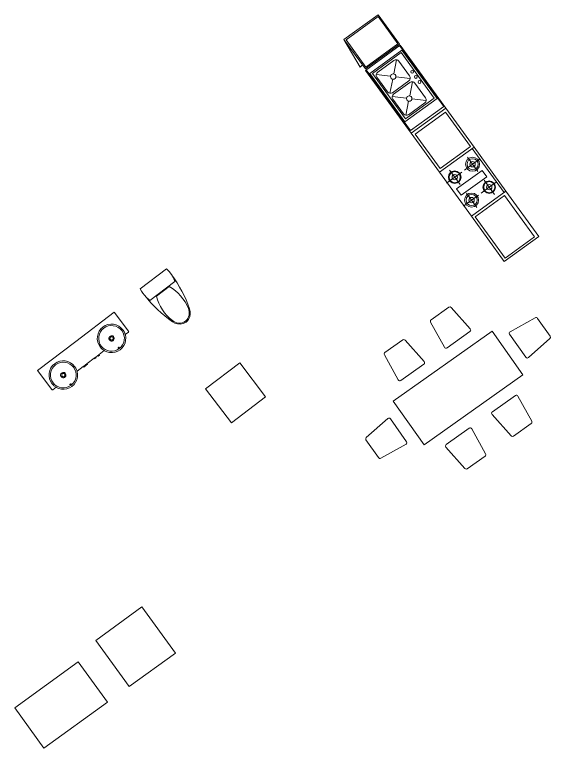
# Model space of a CAD drawing. Header units: inches. Extents: x 15 to 22798, y 21 to 21519.
# Drawn here: x 1027.12 to 1034.67, y 3030.34 to 3040.63 of the extents above; entities that cross this region are included whole.
import ezdxf

# ---------------------------------------------------------------- set-up
doc = ezdxf.new("R2010")
doc.units = ezdxf.units.IN
doc.header["$MEASUREMENT"] = 0
doc.layers.add('ARREDAMENTO', color=8, linetype='Continuous', lineweight=13)

# ---------------------------------------------------------------- blocks, each defined once
blk = doc.blocks.new('WCLOS-04')
at = {"linetype": 'Continuous'}
for p, q in [((0, 9.81), (0, -9.81)), ((9, 9.31), (9, -9.31)), ((9.41, -4.78), (9.41, 4.78))]:
    blk.add_line(p, q, dxfattribs=at)
blk.add_lwpolyline([(9, 9.31), (6.74, 9.82), (4.54, 10.06), (2.23, 10.06), (0, 9.81)])
for centre, radius, start, end in [((3.13, -70.97), 81.02, 72.7523, 88.7776), ((19.71, -19.92), 26.76, 75.2214, 112.6263), ((24.69, -1.03), 7.23, 43.1457, 75.2214), ((25, -0.54), 7.27, 20.4524, 72.7523), ((25.79, 0), 5.72, 316.8543, 43.1457), ((26.45, 0), 5.72, 339.5476, 20.4524), ((24.69, 1.03), 7.23, 284.7786, 316.8543), ((25, 0.54), 7.27, 287.2477, 339.5476), ((3.13, 70.97), 81.02, 271.2224, 287.2477), ((19.71, 19.92), 26.76, 247.3737, 284.7786)]:
    blk.add_arc(centre, radius, start, end)
for start, end in [(260.5377, 277.7399), (277.7399, 285.822)]:
    blk.add_arc((3.39, 10.5), 20.59, start, end, dxfattribs=at)
blk = doc.blocks.new('tavolo')
for points in [[(34.371, 38.846, -0.382162), (34.404, 38.845), (34.695, 38.567, -0.447008), (34.694, 38.53), (34.392, 38.277, -0.447008), (34.355, 38.282), (34.132, 38.617, -0.382162), (34.137, 38.65)], [(35.625, 38.791, 0.382162), (35.592, 38.796), (35.256, 38.573, 0.447008), (35.251, 38.536), (35.504, 38.234, 0.447008), (35.541, 38.233), (35.82, 38.524, 0.382162), (35.821, 38.557)], [(33.763, 38.337, -0.382162), (33.796, 38.336), (34.087, 38.057, -0.447008), (34.086, 38.02), (33.783, 37.767, -0.447008), (33.747, 37.772), (33.524, 38.108, -0.382162), (33.529, 38.141)], [(35.655, 37.313, 0.382162), (35.66, 37.346), (35.437, 37.682, 0.447008), (35.4, 37.687), (35.098, 37.434, 0.447008), (35.097, 37.397), (35.388, 37.118, 0.382162), (35.421, 37.117)], [(33.363, 36.897, -0.382162), (33.364, 36.93), (33.642, 37.221, -0.447008), (33.68, 37.22), (33.933, 36.918, -0.447008), (33.928, 36.881), (33.592, 36.658, -0.382162), (33.559, 36.663)], [(35.047, 36.804, 0.382162), (35.052, 36.837), (34.829, 37.172, 0.447008), (34.792, 37.177), (34.49, 36.924, 0.447008), (34.489, 36.887), (34.78, 36.609, 0.382162), (34.813, 36.608)]]:
    blk.add_lwpolyline(points, format="xyb", close=True)
blk.add_lwpolyline([(33.7, 37.469), (34.181, 36.894), (35.484, 37.985), (35.003, 38.56)], close=True)
blk = doc.blocks.new('cucina')
at = {"ltscale": 0.02}
for p, q in [((32.311, 34.659), (32.311, 35.259)), ((32.311, 35.259), (33.098, 35.259)), ((33.098, 35.259), (33.098, 34.659)), ((33.098, 34.659), (33.098, 35.259)), ((33.098, 35.259), (33.86, 35.259)), ((33.86, 35.227), (33.098, 35.227)), ((33.279, 35.101), (33.279, 35.22)), ((33.677, 35.101), (33.677, 35.22)), ((33.86, 35.259), (33.86, 34.659)), ((33.86, 34.659), (33.86, 35.259)), ((33.86, 35.259), (34.535, 35.259)), ((34.535, 35.259), (35.625, 35.259)), ((34.535, 35.259), (34.535, 34.659)), ((34.535, 34.659), (34.535, 35.259)), ((34.535, 35.259), (34.535, 34.659)), ((34.535, 35.259), (34.535, 34.659)), ((34.716, 35.24), (35.555, 35.24)), ((34.716, 34.682), (34.716, 35.24)), ((35.555, 35.24), (35.555, 34.682)), ((35.625, 35.259), (35.625, 34.659)), ((33.279, 35.101), (33.15, 35.101)), ((33.279, 35.101), (33.402, 35.101)), ((33.279, 35.101), (33.279, 34.959)), ((33.677, 35.101), (33.548, 35.101)), ((33.677, 35.101), (33.677, 34.959)), ((33.677, 35.101), (33.799, 35.101)), ((34.919, 34.951), (34.782, 35.099)), ((34.818, 35.113), (35.072, 35.113)), ((35.108, 35.099), (34.971, 34.951)), ((35.3, 34.951), (35.163, 35.099)), ((35.199, 35.113), (35.453, 35.113)), ((35.489, 35.099), (35.352, 34.951)), ((34.767, 34.783), (34.767, 35.063)), ((35.123, 35.063), (35.123, 34.783)), ((35.148, 34.783), (35.148, 35.063)), ((35.504, 35.063), (35.504, 34.783)), ((33.278, 34.794), (33.278, 34.913)), ((33.677, 34.792), (33.677, 34.912)), ((34.919, 34.895), (34.782, 34.747)), ((35.108, 34.747), (34.971, 34.895)), ((35.3, 34.895), (35.163, 34.747)), ((35.489, 34.747), (35.352, 34.895)), ((33.278, 34.794), (33.149, 34.794)), ((33.278, 34.794), (33.4, 34.794)), ((33.278, 34.794), (33.278, 34.652)), ((33.677, 34.792), (33.548, 34.792)), ((33.677, 34.792), (33.799, 34.792)), ((33.677, 34.792), (33.677, 34.65)), ((35.555, 34.682), (34.716, 34.682)), ((35.072, 34.732), (34.818, 34.732)), ((35.453, 34.732), (35.199, 34.732)), ((33.098, 34.659), (32.311, 34.659)), ((33.86, 34.659), (33.098, 34.659)), ((34.535, 34.659), (33.86, 34.659)), ((35.625, 34.659), (34.535, 34.659)), ((35.705, 34.624), (36.153, 34.67)), ((35.705, 34.624), (35.714, 34.67))]:
    blk.add_line(p, q, dxfattribs=at)
for points in [[(33.058, 35.207), (33.058, 34.696), (32.342, 34.696), (32.342, 35.207)], [(34.49, 35.222), (34.49, 34.696), (33.897, 34.696), (33.897, 35.222)], [(35.531, 34.715), (34.744, 34.715), (34.744, 35.211), (35.531, 35.211)], [(35.642, 35.261), (35.642, 34.67), (36.153, 34.67), (36.153, 35.261)], [(36.131, 35.246), (36.131, 34.691), (35.66, 34.691), (35.66, 35.246)], [(33.528, 35.159), (33.528, 34.716), (33.418, 34.716), (33.418, 35.159)]]:
    blk.add_lwpolyline(points, close=True, dxfattribs=at)
blk.add_lwpolyline([(35.625, 34.672), (34.571, 34.672), (34.571, 35.25), (35.625, 35.25)], dxfattribs=at)
for centre, radius in [((33.28, 35.101), 0.088), ((33.677, 35.101), 0.099), ((35.047, 35.177), 0.0201), ((35.135, 35.177), 0.0201), ((35.224, 35.177), 0.0201), ((33.279, 35.101), 0.0778), ((33.279, 35.101), 0.0378), ((33.677, 35.101), 0.0778), ((33.677, 35.101), 0.0378), ((33.278, 34.794), 0.099), ((33.677, 34.792), 0.0881), ((34.945, 34.923), 0.0381), ((35.326, 34.923), 0.0381), ((33.278, 34.794), 0.0778), ((33.278, 34.794), 0.0378), ((33.677, 34.792), 0.0778), ((33.677, 34.792), 0.0378)]:
    blk.add_circle(centre, radius, dxfattribs=at)
for centre, start, end in [((34.818, 35.063), 90, 180), ((35.072, 35.063), 0, 90), ((35.199, 35.063), 90, 180), ((35.453, 35.063), 0, 90), ((34.818, 34.783), 180, 270), ((35.072, 34.783), 270, 0), ((35.199, 34.783), 180, 270), ((35.453, 34.783), 270, 0)]:
    blk.add_arc(centre, 0.0508, start, end, dxfattribs=at)
blk = doc.blocks.new('laavabo')
for p, q in [((35.959, 42.814), (35.935, 42.784)), ((35.99, 42.839), (35.959, 42.814)), ((36.001, 42.822), (35.974, 42.8)), ((36.024, 42.857), (35.99, 42.839)), ((36.032, 42.839), (36.001, 42.822)), ((36.062, 42.869), (36.024, 42.857)), ((36.066, 42.849), (36.032, 42.839)), ((36.101, 42.873), (36.062, 42.869)), ((36.101, 42.853), (36.066, 42.849)), ((36.14, 42.869), (36.101, 42.873)), ((36.136, 42.849), (36.101, 42.853)), ((36.17, 42.839), (36.136, 42.849)), ((36.177, 42.857), (36.14, 42.869)), ((36.201, 42.822), (36.17, 42.839)), ((36.212, 42.839), (36.177, 42.857)), ((36.228, 42.8), (36.201, 42.822)), ((36.242, 42.814), (36.212, 42.839)), ((36.267, 42.784), (36.242, 42.814)), ((36.785, 42.784), (36.809, 42.814)), ((36.809, 42.814), (36.84, 42.839)), ((36.824, 42.8), (36.851, 42.822)), ((36.84, 42.839), (36.874, 42.857)), ((36.851, 42.822), (36.882, 42.839)), ((36.874, 42.857), (36.912, 42.869)), ((36.882, 42.839), (36.916, 42.849)), ((36.912, 42.869), (36.951, 42.873)), ((36.916, 42.849), (36.951, 42.853)), ((36.951, 42.873), (36.99, 42.869)), ((36.951, 42.853), (36.986, 42.849)), ((36.986, 42.849), (37.02, 42.839)), ((36.99, 42.869), (37.027, 42.857)), ((37.02, 42.839), (37.051, 42.822)), ((37.027, 42.857), (37.062, 42.839)), ((37.051, 42.822), (37.078, 42.8)), ((37.062, 42.839), (37.092, 42.814)), ((37.092, 42.814), (37.117, 42.784)), ((35.905, 42.712), (35.901, 42.673)), ((35.916, 42.749), (35.905, 42.712)), ((35.935, 42.784), (35.916, 42.749)), ((35.924, 42.708), (35.921, 42.673)), ((35.935, 42.741), (35.924, 42.708)), ((35.951, 42.773), (35.935, 42.741)), ((35.974, 42.8), (35.951, 42.773)), ((36.074, 42.699), (36.067, 42.69)), ((36.084, 42.706), (36.074, 42.699)), ((36.095, 42.71), (36.084, 42.706)), ((36.107, 42.71), (36.095, 42.71)), ((36.118, 42.706), (36.107, 42.71)), ((36.127, 42.699), (36.118, 42.706)), ((36.134, 42.69), (36.127, 42.699)), ((36.251, 42.773), (36.228, 42.8)), ((36.267, 42.741), (36.251, 42.773)), ((36.286, 42.749), (36.267, 42.784)), ((36.277, 42.708), (36.267, 42.741)), ((36.281, 42.673), (36.277, 42.708)), ((36.297, 42.712), (36.286, 42.749)), ((36.301, 42.673), (36.297, 42.712)), ((36.751, 42.673), (36.755, 42.712)), ((36.755, 42.712), (36.766, 42.749)), ((36.766, 42.749), (36.785, 42.784)), ((36.771, 42.673), (36.774, 42.708)), ((36.774, 42.708), (36.785, 42.741)), ((36.785, 42.741), (36.801, 42.773)), ((36.801, 42.773), (36.824, 42.8)), ((36.917, 42.69), (36.924, 42.699)), ((36.924, 42.699), (36.934, 42.706)), ((36.934, 42.706), (36.945, 42.71)), ((36.945, 42.71), (36.957, 42.71)), ((36.957, 42.71), (36.968, 42.706)), ((36.968, 42.706), (36.977, 42.699)), ((36.977, 42.699), (36.984, 42.69)), ((37.078, 42.8), (37.101, 42.773)), ((37.101, 42.773), (37.117, 42.741)), ((37.117, 42.784), (37.136, 42.749)), ((37.117, 42.741), (37.127, 42.708)), ((37.127, 42.708), (37.131, 42.673)), ((37.136, 42.749), (37.147, 42.712)), ((37.147, 42.712), (37.151, 42.673)), ((35.901, 42.673), (35.904, 42.643)), ((35.905, 42.634), (35.904, 42.643)), ((35.916, 42.598), (35.905, 42.634)), ((35.921, 42.673), (35.924, 42.637)), ((35.924, 42.637), (35.935, 42.604)), ((35.935, 42.604), (35.951, 42.573)), ((36.067, 42.69), (36.064, 42.678)), ((36.064, 42.678), (36.064, 42.667)), ((36.064, 42.667), (36.067, 42.656)), ((36.067, 42.656), (36.074, 42.646)), ((36.074, 42.646), (36.084, 42.639)), ((36.08, 42.683), (36.078, 42.676)), ((36.078, 42.676), (36.078, 42.669)), ((36.078, 42.669), (36.08, 42.662)), ((36.085, 42.689), (36.08, 42.683)), ((36.08, 42.662), (36.085, 42.656)), ((36.084, 42.639), (36.095, 42.636)), ((36.09, 42.693), (36.085, 42.689)), ((36.085, 42.656), (36.09, 42.652)), ((36.097, 42.695), (36.09, 42.693)), ((36.09, 42.652), (36.097, 42.65)), ((36.095, 42.636), (36.107, 42.636)), ((36.104, 42.695), (36.097, 42.695)), ((36.097, 42.65), (36.104, 42.65)), ((36.111, 42.693), (36.104, 42.695)), ((36.104, 42.65), (36.111, 42.652)), ((36.107, 42.636), (36.118, 42.639)), ((36.117, 42.689), (36.111, 42.693)), ((36.111, 42.652), (36.117, 42.656)), ((36.121, 42.683), (36.117, 42.689)), ((36.117, 42.656), (36.121, 42.662)), ((36.118, 42.639), (36.127, 42.646)), ((36.124, 42.676), (36.121, 42.683)), ((36.121, 42.662), (36.124, 42.669)), ((36.124, 42.669), (36.124, 42.676)), ((36.127, 42.646), (36.134, 42.656)), ((36.138, 42.678), (36.134, 42.69)), ((36.134, 42.656), (36.138, 42.667)), ((36.138, 42.667), (36.138, 42.678)), ((36.251, 42.573), (36.267, 42.604)), ((36.267, 42.604), (36.277, 42.637)), ((36.277, 42.637), (36.281, 42.673)), ((36.286, 42.598), (36.297, 42.634)), ((36.298, 42.643), (36.297, 42.634)), ((36.298, 42.643), (36.301, 42.673)), ((36.298, 42.643), (36.298, 42.643)), ((36.427, 42.598), (36.397, 42.598)), ((36.465, 42.598), (36.435, 42.598)), ((36.617, 42.598), (36.587, 42.598)), ((36.648, 42.598), (36.676, 42.598)), ((36.754, 42.643), (36.751, 42.673)), ((36.754, 42.643), (36.754, 42.643)), ((36.754, 42.643), (36.755, 42.634)), ((36.766, 42.598), (36.755, 42.634)), ((36.774, 42.637), (36.771, 42.673)), ((36.785, 42.604), (36.774, 42.637)), ((36.801, 42.573), (36.785, 42.604)), ((36.914, 42.678), (36.917, 42.69)), ((36.914, 42.667), (36.914, 42.678)), ((36.917, 42.656), (36.914, 42.667)), ((36.924, 42.646), (36.917, 42.656)), ((36.934, 42.639), (36.924, 42.646)), ((36.928, 42.676), (36.93, 42.683)), ((36.928, 42.669), (36.928, 42.676)), ((36.93, 42.662), (36.928, 42.669)), ((36.93, 42.683), (36.935, 42.689)), ((36.935, 42.656), (36.93, 42.662)), ((36.945, 42.636), (36.934, 42.639)), ((36.935, 42.689), (36.94, 42.693)), ((36.94, 42.652), (36.935, 42.656)), ((36.94, 42.693), (36.947, 42.695)), ((36.947, 42.65), (36.94, 42.652)), ((36.957, 42.636), (36.945, 42.636)), ((36.947, 42.695), (36.954, 42.695)), ((36.954, 42.65), (36.947, 42.65)), ((36.954, 42.695), (36.961, 42.693)), ((36.961, 42.652), (36.954, 42.65)), ((36.968, 42.639), (36.957, 42.636)), ((36.961, 42.693), (36.967, 42.689)), ((36.967, 42.656), (36.961, 42.652)), ((36.967, 42.689), (36.971, 42.683)), ((36.971, 42.662), (36.967, 42.656)), ((36.977, 42.646), (36.968, 42.639)), ((36.971, 42.683), (36.974, 42.676)), ((36.974, 42.669), (36.971, 42.662)), ((36.974, 42.676), (36.974, 42.669)), ((36.984, 42.656), (36.977, 42.646)), ((36.984, 42.69), (36.988, 42.678)), ((36.988, 42.667), (36.984, 42.656)), ((36.988, 42.678), (36.988, 42.667)), ((37.117, 42.604), (37.101, 42.573)), ((37.127, 42.637), (37.117, 42.604)), ((37.131, 42.673), (37.127, 42.637)), ((37.136, 42.598), (37.147, 42.634)), ((37.147, 42.634), (37.148, 42.643)), ((37.151, 42.673), (37.148, 42.643)), ((35.951, 42.573), (35.974, 42.545)), ((35.974, 42.545), (36.001, 42.523)), ((36.001, 42.523), (36.032, 42.506)), ((36.032, 42.506), (36.066, 42.496)), ((36.066, 42.496), (36.101, 42.493)), ((36.091, 42.509), (36.092, 42.51)), ((36.091, 42.508), (36.091, 42.509)), ((36.091, 42.508), (36.091, 42.506)), ((36.091, 42.506), (36.092, 42.505)), ((36.092, 42.51), (36.094, 42.511)), ((36.092, 42.505), (36.094, 42.504)), ((36.094, 42.511), (36.096, 42.512)), ((36.094, 42.504), (36.096, 42.503)), ((36.096, 42.512), (36.098, 42.512)), ((36.096, 42.503), (36.098, 42.503)), ((36.098, 42.512), (36.101, 42.513)), ((36.098, 42.503), (36.101, 42.503)), ((36.104, 42.512), (36.101, 42.513)), ((36.104, 42.503), (36.101, 42.503)), ((36.101, 42.493), (36.136, 42.496)), ((36.106, 42.512), (36.104, 42.512)), ((36.106, 42.503), (36.104, 42.503)), ((36.108, 42.511), (36.106, 42.512)), ((36.108, 42.504), (36.106, 42.503)), ((36.109, 42.51), (36.108, 42.511)), ((36.109, 42.505), (36.108, 42.504)), ((36.11, 42.509), (36.109, 42.51)), ((36.11, 42.506), (36.109, 42.505)), ((36.111, 42.508), (36.11, 42.509)), ((36.111, 42.508), (36.11, 42.506)), ((36.136, 42.496), (36.17, 42.506)), ((36.17, 42.506), (36.201, 42.523)), ((36.201, 42.523), (36.228, 42.545)), ((36.228, 42.545), (36.251, 42.573)), ((36.587, 42.587), (36.617, 42.587)), ((36.824, 42.545), (36.801, 42.573)), ((36.851, 42.523), (36.824, 42.545)), ((36.882, 42.506), (36.851, 42.523)), ((36.916, 42.496), (36.882, 42.506)), ((36.951, 42.493), (36.916, 42.496)), ((36.941, 42.509), (36.942, 42.51)), ((36.941, 42.508), (36.941, 42.509)), ((36.941, 42.508), (36.941, 42.506)), ((36.941, 42.506), (36.942, 42.505)), ((36.942, 42.51), (36.944, 42.511)), ((36.942, 42.505), (36.944, 42.504)), ((36.944, 42.511), (36.946, 42.512)), ((36.944, 42.504), (36.946, 42.503)), ((36.946, 42.512), (36.948, 42.512)), ((36.946, 42.503), (36.948, 42.503)), ((36.948, 42.512), (36.951, 42.513)), ((36.948, 42.503), (36.951, 42.503)), ((36.954, 42.512), (36.951, 42.513)), ((36.954, 42.503), (36.951, 42.503)), ((36.986, 42.496), (36.951, 42.493)), ((36.956, 42.512), (36.954, 42.512)), ((36.956, 42.503), (36.954, 42.503)), ((36.958, 42.511), (36.956, 42.512)), ((36.958, 42.504), (36.956, 42.503)), ((36.959, 42.51), (36.958, 42.511)), ((36.959, 42.505), (36.958, 42.504)), ((36.96, 42.509), (36.959, 42.51)), ((36.96, 42.506), (36.959, 42.505)), ((36.961, 42.508), (36.96, 42.509)), ((36.961, 42.508), (36.96, 42.506)), ((37.02, 42.506), (36.986, 42.496)), ((37.051, 42.523), (37.02, 42.506)), ((37.078, 42.545), (37.051, 42.523)), ((37.101, 42.573), (37.078, 42.545))]:
    blk.add_line(p, q)
blk.add_lwpolyline([(36.648, 42.587), (36.648, 42.598), (36.617, 42.598), (36.617, 42.587), (36.587, 42.587), (36.587, 42.598), (36.465, 42.598), (36.465, 42.587), (36.435, 42.587), (36.435, 42.598), (36.427, 42.598), (36.427, 42.587), (36.397, 42.587), (36.397, 42.598), (36.286, 42.598), (36.286, 42.596), (36.267, 42.561), (36.242, 42.531), (36.212, 42.506), (36.177, 42.488), (36.14, 42.476), (36.101, 42.473), (36.062, 42.476), (36.024, 42.488), (35.99, 42.506), (35.959, 42.531), (35.935, 42.561), (35.916, 42.596), (35.916, 42.598), (35.859, 42.598), (35.856, 42.598), (35.853, 42.601), (35.851, 42.605), (35.851, 42.61), (35.851, 42.943), (36.526, 42.943), (37.201, 42.943), (37.201, 42.61), (37.2, 42.605), (37.198, 42.601), (37.196, 42.598), (37.192, 42.598), (37.136, 42.598), (37.136, 42.596), (37.117, 42.561), (37.092, 42.531), (37.062, 42.506), (37.027, 42.488), (36.99, 42.476), (36.951, 42.473), (36.912, 42.476), (36.874, 42.488), (36.84, 42.506), (36.809, 42.531), (36.785, 42.561), (36.766, 42.596), (36.766, 42.598), (36.676, 42.598), (36.676, 42.587)], close=True)

msp = doc.modelspace()

# ---------------------------------------------------------------- linework, layer by layer
at = {"layer": 'ARREDAMENTO'}
for points in [[(1030.645, 3035.272), (1030.282, 3035.75), (1029.804, 3035.387), (1030.167, 3034.909)], [(1028.733, 3031.21), (1029.38, 3031.68), (1028.91, 3032.327), (1028.262, 3031.857)], [(1028.014, 3031.558), (1027.125, 3030.911), (1027.536, 3030.345), (1028.426, 3030.991)]]:
    msp.add_lwpolyline(points, close=True, dxfattribs=at)

# ---------------------------------------------------------------- block references
at = {"layer": 'ARREDAMENTO', "xscale": -1, "rotation": 306.0000000000007}
msp.add_blockref('cucina', (1024.946, 2990.659), dxfattribs=at)
at = {"layer": 'ARREDAMENTO', "xscale": 0.0236842105263122, "yscale": 0.0236842105263122, "zscale": 0.0236842105263122, "rotation": 307.2345733556355}
msp.add_blockref('WCLOS-04', (1029.069, 3036.93), dxfattribs=at)
at = {"layer": 'ARREDAMENTO'}
for name, p, rotation in [('tavolo', (1070.884, 3070.194), 175.3467259559941), ('laavabo', (1024.885, 2979.761), 37.23457335563553)]:
    msp.add_blockref(name, p, dxfattribs=dict(at, rotation=rotation))

doc.saveas('drawing.dxf')
